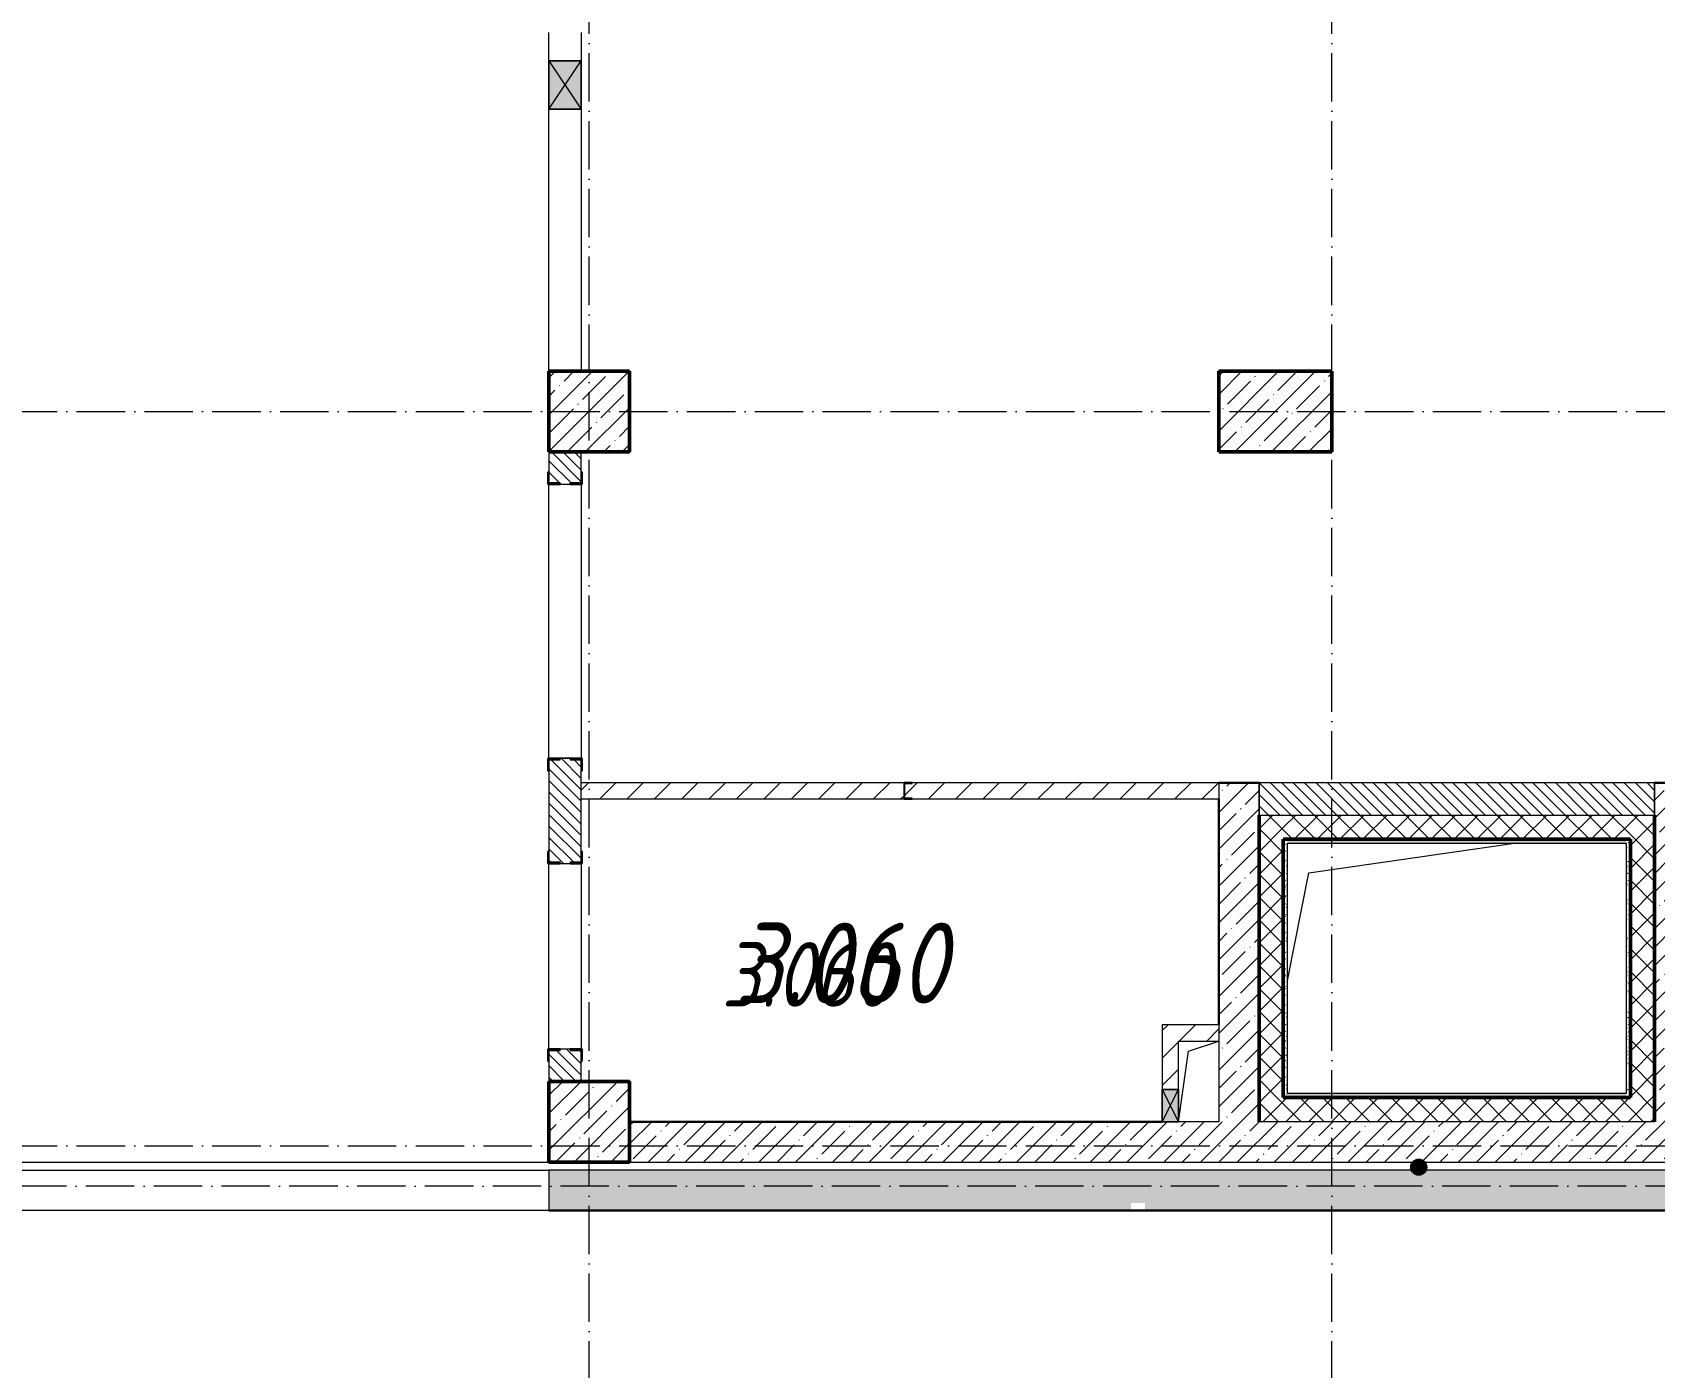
# Model space of a CAD drawing. Header units: millimetres. Extents: x -213536 to 1564669, y 70501 to 942238.
# Drawn here: x 699772 to 709822, y 294539 to 302812 of the extents above; entities that cross this region are included whole.
import ezdxf

# ---------------------------------------------------------------- set-up
doc = ezdxf.new("R2010")
doc.units = ezdxf.units.MM
doc.linetypes.add('50_200_ШТРИХ_1Т_ш5_п1_п1_', pattern=[700, 500, -100, 0, -100])
for name, color, linetype, lineweight in [('3) ЖБ 4м', 3, 'Continuous', 30), ('A-DETL-GENF-OTLN', 7, 'Continuous', 9), ('A-FLOR-____-OTLN', 7, 'Continuous', 9), ('A-GENM-____-MCUT', 7, 'Continuous', 25), ('A-GENM-____-OTLN', 7, 'Continuous', 9), ('A-GENM-____-OTLN-1', 7, 'Continuous', 25), ('A-GLAZ-____-OTLN', 7, 'Continuous', 9), ('A-WALL-____-MCUT-1', 7, 'Continuous', 9), ('A-WALL-____-MCUT-2', 7, 'Continuous', 50), ('A-WALL-____-MCUT-3', 7, 'Continuous', 9), ('A-WALL-____-OTLN', 7, 'Continuous', 9), ('A-WALL-____-PATT-1', 7, 'Continuous', 9), ('A-WALL-FNSH-MCUT-1', 7, 'Continuous', 9), ('G-____-____-TEXT', 7, 'Continuous', 9), ('I-WALL-____-OTLN', 7, 'Continuous', 9), ('S-COLS-____-MCUT', 7, 'Continuous', 50), ('S-COLS-____-OTLN', 7, 'Continuous', 9), ('S-GRID-____-OTLN-1', 7, '50_200_ШТРИХ_1Т_ш5_п1_п1_', 9), ('Марки помещений', 7, 'Continuous', 9)]:
    doc.layers.add(name, color=color, linetype=linetype, lineweight=lineweight)
doc.layers.add('A-WALL-____-PATT-2', color=7, linetype='Continuous', lineweight=9, true_color=0x787878)
doc.styles.add('ISOCPEUR_I_2', font='isocpeui.ttf', dxfattribs={"width": 0.85, "height": 2.3})
pattern_1 = [(45, (693371.93, 286281.11), (-114.04925, 114.04925), []), (45, (693485.98, 286281.11), (-114.04925, 114.04925), [201.612, -40.322, 3.353, -36.97])]
pattern_2 = [(135, (693371.93, 286281.11), (-35.35534, -35.35534), [])]
pattern_3 = [(0, (693371.929, 286281.11), (81.28, 20.32), [3.353, -57.607, 3.353, -57.607, -325.12]), (0, (693371.929, 286281.11), (81.28, 20.32), [-121.92, 3.353, -118.567, 3.353, -57.607, -142.24]), (0, (693371.929, 286281.11), (81.28, 20.32), [-304.8, 3.353, -37.287, 3.353, -98.247]), (120, (693402.409, 286291.27), (-58.237636, 60.230545), [3.353, -57.607, 3.353, -57.607, -325.12]), (120, (693402.409, 286291.27), (-58.237636, 60.230545), [-121.92, 3.353, -118.567, 3.353, -57.607, -142.24]), (120, (693402.409, 286291.27), (-58.237636, 60.230545), [-304.8, 3.353, -37.287, 3.353, -98.247]), (240, (693412.569, 286331.91), (-23.042364, -80.550545), [3.353, -57.607, 3.353, -57.607, -325.12]), (240, (693412.569, 286331.91), (-23.042364, -80.550545), [-121.92, 3.353, -118.567, 3.353, -57.607, -142.24]), (240, (693412.569, 286331.91), (-23.042364, -80.550545), [-304.8, 3.353, -37.287, 3.353, -98.247])]
pattern_4 = [(45, (693371.93, 286281.11), (-70.7107, 70.7107), []), (135, (693371.93, 286281.11), (-70.7107, -70.7107), [])]
pattern_5 = [(45, (693371.93, 286281.11), (-84.8528, 84.8528), [])]

# ---------------------------------------------------------------- blocks, each defined once
blk = doc.blocks.new('BSC_Колонна _Прямоугольная - 500х500-V122-АР1_План отверстий 3 этажа в осях 1-64_А-ГГ')
at = {"layer": 'S-COLS-____-OTLN'}
h = blk.add_hatch(dxfattribs=at)
h.set_pattern_fill('FP_145', color=256, style=0, pattern_type=2)
h.set_pattern_definition([(45, (-9850, -9781.04), (-114.0493, 114.0493), []), (45, (-9735.95, -9781.04), (-114.0493, 114.0493), [201.613, -40.323, 3.353, -36.97])])
h.paths.add_polyline_path([(-250, -250), (250, -250), (250, 250), (-250, 250)], flags=0)
at = {"layer": 'S-COLS-____-MCUT'}
for p, q in [((250, 250), (-250, 250)), ((-250, 250), (-250, -250)), ((250, -250), (250, 250)), ((-250, -250), (250, -250))]:
    blk.add_line(p, q, dxfattribs=at)
blk = doc.blocks.new('BSC_Колонна _Прямоугольная - 500х700-V153-АР1_План отверстий 3 этажа в осях 1-64_А-ГГ')
at = {"layer": 'S-COLS-____-OTLN'}
h = blk.add_hatch(dxfattribs=at)
h.set_pattern_fill('FP_176', color=256, style=0, pattern_type=2)
h.set_pattern_definition([(315, (-14181.04, 14100), (114.0493, 114.0493), []), (315, (-14181.04, 13985.95), (114.0493, 114.0493), [201.612, -40.322, 3.353, -36.97])])
h.paths.add_polyline_path([(-250, 350), (-250, -350), (250, -350), (250, 350)], flags=0)
at = {"layer": 'S-COLS-____-MCUT'}
for p, q in [((250, 350), (-250, 350)), ((-250, 350), (-250, -350)), ((250, -350), (250, 350)), ((-250, -350), (250, -350))]:
    blk.add_line(p, q, dxfattribs=at)
blk = doc.blocks.new('154_Фахверк_СКБ_Швеллер - Тип_100_3960-28318856-АР1_План отверстий 3 этажа в осях 1-64_А-ГГ')
at = {"layer": 'A-GENM-____-MCUT'}
for p, q in [((175, 50), (125, 50)), ((125, 50), (125, -50)), ((128, 47), (175, 47)), ((128, -47), (128, 47)), ((175, 47), (175, 50)), ((125, -50), (175, -50)), ((175, -47), (128, -47)), ((175, -50), (175, -47))]:
    blk.add_line(p, q, dxfattribs=at)
blk = doc.blocks.new('154_Стойка_СКБ_Уголок - СМ-2180_200-28268025-АР1_План отверстий 3 этажа в осях 1-64_А-ГГ')
at = {"layer": 'A-GENM-____-MCUT'}
for p, q in [((125, 156), (125, 81)), ((200, 156), (125, 156)), ((131, 81), (131, 150)), ((131, 150), (200, 150)), ((200, 150), (200, 156)), ((125, 81), (131, 81)), ((131, 19), (125, 19)), ((125, 19), (125, -56)), ((131, -50), (131, 19)), ((125, -56), (200, -56)), ((200, -50), (131, -50)), ((200, -56), (200, -50))]:
    blk.add_line(p, q, dxfattribs=at)
blk = doc.blocks.new('Фахверк_СКБ_Уголок - 200_3550_зеркало-28264001-АР1_План отверстий 3 этажа в осях 1-64_А-ГГ')
at = {"layer": 'A-GENM-____-MCUT'}
for p, q in [((200, 156), (125, 156)), ((125, 156), (125, 81)), ((131, 81), (131, 150)), ((131, 150), (200, 150)), ((200, 150), (200, 156)), ((125, 81), (131, 81)), ((131, 19), (125, 19)), ((125, 19), (125, -56)), ((131, -50), (131, 19)), ((125, -56), (200, -56)), ((200, -50), (131, -50)), ((200, -56), (200, -50))]:
    blk.add_line(p, q, dxfattribs=at)
blk = doc.blocks.new('154_Стойка_СКБ_Уголок - СМ-2480_200-28346303-АР1_План отверстий 3 этажа в осях 1-64_А-ГГ')
at = {"layer": 'A-GENM-____-MCUT'}
for p, q in [((125, 156), (125, 81)), ((200, 156), (125, 156)), ((131, 81), (131, 150)), ((131, 150), (200, 150)), ((200, 150), (200, 156)), ((125, 81), (131, 81)), ((131, 19), (125, 19)), ((125, 19), (125, -56)), ((131, -50), (131, 19)), ((125, -56), (200, -56)), ((200, -50), (131, -50)), ((200, -56), (200, -50))]:
    blk.add_line(p, q, dxfattribs=at)
blk = doc.blocks.new('Стойка_Влож_Полоса боковая - Полоса-28213942-АР1_План отверстий 3 этажа в осях 1-64_А-ГГ')
at = {"layer": 'A-GENM-____-OTLN'}
for p, q in [((-5, 60), (0, 60)), ((-5, -60), (-5, 60)), ((0, 31), (0, -31)), ((0, -60), (-5, -60))]:
    blk.add_line(p, q, dxfattribs=at)
blk = doc.blocks.new('AR_Отверстие прямоугольное _в плите_ - AR_Отверстие прямоугольное _в плите_-30552514-АР1_План отверстий 3 этажа в осях 1-64_А-ГГ')
at = {"layer": 'A-GENM-____-OTLN'}
for p, q in [((-917, 617), (357, 800)), ((-1050, -50), (-917, 617))]:
    blk.add_line(p, q, dxfattribs=at)
blk = doc.blocks.new('AR_Отверстие прямоугольное _в плите_ - AR_Отверстие прямоугольное _в плите_-V198-АР1_План отверстий 3 этажа в осях 1-64_А-ГГ')
at = {"layer": 'A-GENM-____-OTLN'}
for p, q in [((-63, 188), (125, 250)), ((-125, -250), (-63, 188))]:
    blk.add_line(p, q, dxfattribs=at)
blk = doc.blocks.new('AR_Отверстие прямоугольное _в стене__БезПР - AR_Отверстие прямоугольное _в стене__БезПР-36427964-АР1_План отверстий 3 этажа в осях 1-64_А-ГГ')
at = {"layer": 'A-GLAZ-____-OTLN'}
blk.add_hatch(color=256, dxfattribs=at).paths.add_polyline_path([(-150, -100), (150, -100), (150, 100), (-150, 100)], flags=0)
at = {"layer": 'A-DETL-GENF-OTLN'}
for p, q in [((-150, -100), (-150, 100)), ((-150, 100), (150, 100)), ((150, 100), (-150, -100)), ((-150, 100), (150, -100)), ((150, 100), (-150, 100)), ((-150, 100), (-150, -100)), ((150, 100), (150, -100)), ((150, -100), (150, 100)), ((150, -100), (-150, -100)), ((-150, -100), (150, -100))]:
    blk.add_line(p, q, dxfattribs=at)
at = {"layer": 'A-GLAZ-____-OTLN'}
blk.add_line((150, 100), (-150, 100), dxfattribs=at)
blk = doc.blocks.new('AR_Отверстие прямоугольное _в стене__БезПР - AR_Отверстие прямоугольное _в стене__БезПР-36899627-АР1_План отверстий 3 этажа в осях 1-64_А-ГГ')
at = {"layer": 'A-GLAZ-____-OTLN'}
blk.add_hatch(color=256, dxfattribs=at).paths.add_polyline_path([(-100, -50), (100, -50), (100, 50), (-100, 50)], flags=0)
at = {"layer": 'A-DETL-GENF-OTLN'}
for p, q in [((-100, -50), (-100, 50)), ((-100, 50), (100, 50)), ((100, 50), (-100, -50)), ((-100, 50), (100, -50)), ((100, 50), (-100, 50)), ((-100, 50), (-100, -50)), ((100, 50), (100, -50)), ((100, -50), (100, 50)), ((100, -50), (-100, -50)), ((-100, -50), (100, -50))]:
    blk.add_line(p, q, dxfattribs=at)
at = {"layer": 'A-GLAZ-____-OTLN'}
blk.add_line((100, 50), (-100, 50), dxfattribs=at)

msp = doc.modelspace()

# ---------------------------------------------------------------- hatches: boundary and pattern name
at = {"layer": 'A-WALL-____-PATT-1'}
h = msp.add_hatch(dxfattribs=at)
h.set_pattern_fill('FP_6', color=256, style=0, pattern_type=2)
h.set_pattern_definition(pattern_2)
h.paths.add_polyline_path([(703040.9, 296312.2), (703171.9, 296312.2), (703171.9, 296506.2), (703102.9, 296506.2), (703102.9, 296512.2), (703040.9, 296512.2), (703040.9, 296506.2), (702971.9, 296506.2), (702971.9, 296312.2)], flags=0)
h.paths.add_polyline_path([(703102.9, 297662.2), (703102.9, 297668.2), (703171.9, 297668.2), (703171.9, 298306.2), (703102.9, 298306.2), (703102.9, 298312.2), (703040.9, 298312.2), (703040.9, 298306.2), (702971.9, 298306.2), (702971.9, 297668.2), (703040.9, 297668.2), (703040.9, 297662.2)], flags=0)
h.paths.add_polyline_path([(703040.9, 300012.2), (703102.9, 300012.2), (703102.9, 300018.2), (703171.9, 300018.2), (703171.9, 300212.2), (702971.9, 300212.2), (702971.9, 300018.2), (703040.9, 300018.2)], flags=0)
h = msp.add_hatch(dxfattribs=at)
h.set_pattern_fill('FP_4', color=256, style=0, pattern_type=2)
h.set_pattern_definition(pattern_5)
h.paths.add_polyline_path([(707121.9, 298062.2), (707121.9, 298162.2), (705221.9, 298162.2), (705221.9, 298159.2), (705174.9, 298159.2), (705174.9, 298065.2), (705221.9, 298065.2), (705221.9, 298062.2)], flags=0)
h.paths.add_polyline_path([(703171.9, 298062.2), (705171.9, 298062.2), (705171.9, 298162.2), (703171.9, 298162.2)], flags=0)
h = msp.add_hatch(dxfattribs=at)
h.set_pattern_fill('FP_38', color=256, style=0, pattern_type=2)
h.set_pattern_definition(pattern_1)
h.paths.add_polyline_path([(707371.9, 296062.2), (707371.9, 298162.2), (707121.9, 298162.2), (707121.9, 296062.2)], flags=0)
h = msp.add_hatch(dxfattribs=at)
h.set_pattern_fill('FP_6', color=256, style=0, pattern_type=2)
h.set_pattern_definition(pattern_2)
h.paths.add_polyline_path([(709821.9, 297962.2), (709821.9, 298162.2), (707371.9, 298162.2), (707371.9, 297962.2), (707498, 297962.2)], flags=0)
h = msp.add_hatch(dxfattribs=at)
h.set_pattern_fill('FP_38', color=256, style=0, pattern_type=2)
h.set_pattern_definition(pattern_1)
h.paths.add_polyline_path([(710071.9, 296062.2), (710071.9, 298162.2), (709821.9, 298162.2), (709821.9, 296062.2)], flags=0)
h = msp.add_hatch(dxfattribs=at)
h.set_pattern_fill('FP_1', color=256, style=0, pattern_type=2)
h.set_pattern_definition(pattern_4)
h.paths.add_polyline_path([(707371.9, 296212.2), (707521.9, 296212.2), (707521.9, 297962.2), (707371.9, 297962.2), (707371.9, 296237.2)], flags=0)
h = msp.add_hatch(dxfattribs=at)
h.set_pattern_fill('FP_1', color=256, style=0, pattern_type=2)
h.set_pattern_definition(pattern_4)
h.paths.add_polyline_path([(707521.9, 297812.2), (709671.9, 297812.2), (709671.9, 297962.2), (707521.9, 297962.2)], flags=0)
h = msp.add_hatch(dxfattribs=at)
h.set_pattern_fill('FP_1', color=256, style=0, pattern_type=2)
h.set_pattern_definition(pattern_4)
h.paths.add_polyline_path([(709671.9, 296062.2), (709821.9, 296062.2), (709821.9, 297962.2), (709671.9, 297962.2), (709671.9, 296212.2)], flags=0)
h = msp.add_hatch(dxfattribs=at)
h.set_pattern_fill('FP_4', color=256, style=0, pattern_type=2)
h.set_pattern_definition(pattern_5)
h.paths.add_polyline_path([(706871.9, 296262.2), (706871.9, 296662.2), (706771.9, 296662.2), (706771.9, 296262.2), (706811.9, 296262.2)], flags=0)
h = msp.add_hatch(dxfattribs=at)
h.set_pattern_fill('FP_4', color=256, style=0, pattern_type=2)
h.set_pattern_definition(pattern_5)
h.paths.add_polyline_path([(707121.9, 296562.2), (707121.9, 296662.2), (706871.9, 296662.2), (706871.9, 296562.2)], flags=0)
h = msp.add_hatch(dxfattribs=at)
h.set_pattern_fill('FP_1', color=256, style=0, pattern_type=2)
h.set_pattern_definition(pattern_4)
h.paths.add_polyline_path([(709646.9, 296062.2), (709671.9, 296062.2), (709671.9, 296212.2), (707371.9, 296212.2), (707371.9, 296062.2), (709265.4, 296062.2)], flags=0)
h = msp.add_hatch(dxfattribs=at)
h.set_pattern_fill('FP_38', color=256, style=0, pattern_type=2)
h.set_pattern_definition(pattern_1)
h.paths.add_polyline_path([(716221.9, 295812.2), (716221.9, 296062.2), (712121.9, 296062.2), (712121.9, 295812.2), (714567.8, 295812.2)], flags=0)
h.paths.add_polyline_path([(710971.9, 295812.2), (710971.9, 296062.2), (703471.9, 296062.2), (703471.9, 295812.2), (710149.2, 295812.2)], flags=0)
h = msp.add_hatch(dxfattribs=at)
h.set_pattern_fill('FP_38', color=256, style=0, pattern_type=2)
h.set_pattern_definition(pattern_1)
h.paths.add_polyline_path([(716335.3, 295512.2), (716921.9, 295512.2), (716921.9, 295762.2), (712121.9, 295762.2), (712121.9, 295512.2), (714567.8, 295512.2)], flags=0)
h.paths.add_polyline_path([(710971.9, 295512.2), (710971.9, 295762.2), (702971.9, 295762.2), (702971.9, 295512.2), (706577.3, 295512.2), (706577.3, 295557.9), (706664, 295557.9), (706664, 295512.2), (709265.4, 295512.2)], flags=0)
h.paths.add_polyline_path([(698971.9, 295512.2), (698971.9, 295762.2), (691421.9, 295762.2), (691421.9, 295512.2), (698660.6, 295512.2)], flags=0)
at = {"layer": 'A-WALL-____-PATT-2'}
h = msp.add_hatch(dxfattribs=at)
h.set_pattern_fill('FP_181', color=256, style=0, pattern_type=2)
h.set_pattern_definition(pattern_3)
h.paths.add_polyline_path([(707521.9, 296237.2), (707546.9, 296237.2), (707546.9, 297812.2), (707521.9, 297812.2), (707521.9, 297335.5)], flags=0)
h = msp.add_hatch(dxfattribs=at)
h.set_pattern_fill('FP_181', color=256, style=0, pattern_type=2)
h.set_pattern_definition(pattern_3)
h.paths.add_polyline_path([(709646.9, 297787.2), (709646.9, 297812.2), (707546.9, 297812.2), (707546.9, 297787.2)], flags=0)
h = msp.add_hatch(dxfattribs=at)
h.set_pattern_fill('FP_181', color=256, style=0, pattern_type=2)
h.set_pattern_definition(pattern_3)
h.paths.add_polyline_path([(709646.9, 296212.2), (709671.9, 296212.2), (709671.9, 297812.2), (709646.9, 297812.2), (709646.9, 296237.2)], flags=0)
h = msp.add_hatch(dxfattribs=at)
h.set_pattern_fill('FP_181', color=256, style=0, pattern_type=2)
h.set_pattern_definition(pattern_3)
h.paths.add_polyline_path([(709646.9, 296212.2), (709646.9, 296237.2), (707521.9, 296237.2), (707521.9, 296212.2), (709265.4, 296212.2)], flags=0)
at = {"layer": 'G-____-____-TEXT'}
h = msp.add_hatch(color=256, dxfattribs=at)
edge = h.paths.add_edge_path(flags=0)
edge.add_arc((708360.9, 295780.3), 50, 0, 360)
at = {"layer": 'S-COLS-____-OTLN'}
h = msp.add_hatch(dxfattribs=at)
h.set_pattern_fill('FP_38', color=256, style=0, pattern_type=2)
h.set_pattern_definition(pattern_1)
h.paths.add_polyline_path([(702971.9, 300212.2), (703471.9, 300212.2), (703471.9, 300712.2), (702971.9, 300712.2)], flags=0)

# ---------------------------------------------------------------- linework, layer by layer
at = {"layer": '3) ЖБ 4м'}
for points in [[(702971.9, 300212.2), (702971.9, 300712.2)], [(703221.9, 300712.2), (703471.9, 300712.2), (703471.9, 300212.2), (703171.9, 300212.2)], [(707121.9, 298162.2), (707371.9, 298162.2)], [(710071.9, 298162.2), (709821.9, 298162.2)], [(707121.9, 296662.2), (707121.9, 298062.2)], [(702971.9, 295812.2), (702971.9, 296312.2)], [(703171.9, 296312.2), (703471.9, 296312.2), (703471.9, 296062.2), (706771.9, 296062.2)], [(702971.9, 295512.2), (719171.9, 295512.2), (719171.9, 295262.2), (719671.9, 295262.2), (719671.9, 295512.2)]]:
    msp.add_lwpolyline(points, dxfattribs=at)
msp.add_lwpolyline([(707121.9, 300212.2), (707821.9, 300212.2), (707821.9, 300712.2), (707121.9, 300712.2)], close=True, dxfattribs=at)
at = {"layer": 'A-FLOR-____-OTLN'}
msp.add_line((698971.9, 295812.2), (702971.9, 295812.2), dxfattribs=at)
at = {"layer": 'A-WALL-____-MCUT-1'}
for p, q in [((707121.9, 298162.2), (707121.9, 296062.2)), ((707371.9, 298162.2), (707121.9, 298162.2)), ((707371.9, 296062.2), (707371.9, 298162.2)), ((709821.9, 298162.2), (709821.9, 296062.2)), ((710071.9, 298162.2), (709821.9, 298162.2)), ((706771.9, 296062.2), (703471.9, 296062.2)), ((707121.9, 296062.2), (706871.9, 296062.2)), ((709821.9, 296062.2), (707371.9, 296062.2)), ((703471.9, 295812.2), (710971.9, 295812.2)), ((710971.9, 295762.2), (702971.9, 295762.2)), ((702971.9, 295762.2), (702971.9, 295512.2)), ((702971.9, 295512.2), (706577.3, 295512.2)), ((706664, 295512.2), (710971.9, 295512.2))]:
    msp.add_line(p, q, dxfattribs=at)
at = {"layer": 'A-WALL-____-MCUT-2'}
for p, q in [((707371.9, 297962.2), (707371.9, 296062.2)), ((709821.9, 296062.2), (709821.9, 297962.2)), ((707521.9, 297812.2), (707521.9, 296212.2)), ((709671.9, 297812.2), (707521.9, 297812.2)), ((709671.9, 296212.2), (709671.9, 297812.2)), ((707521.9, 296212.2), (709671.9, 296212.2)), ((709821.9, 296062.2), (709821.9, 296062.2))]:
    msp.add_line(p, q, dxfattribs=at)
at = {"layer": 'A-WALL-____-MCUT-3'}
for p, q in [((702971.9, 300212.2), (702971.9, 300087.2)), ((703171.9, 300212.2), (702971.9, 300212.2)), ((703171.9, 300087.2), (703171.9, 300212.2)), ((703040.9, 300012.2), (703102.9, 300012.2)), ((702971.9, 298237.2), (702971.9, 297737.2)), ((703171.9, 297737.2), (703171.9, 298237.2)), ((709821.9, 298162.2), (707371.9, 298162.2)), ((707371.9, 298162.2), (707371.9, 297962.2)), ((709821.9, 297962.2), (709821.9, 298162.2)), ((707371.9, 297962.2), (709821.9, 297962.2)), ((703040.9, 297662.2), (703102.9, 297662.2)), ((703102.9, 296512.2), (703040.9, 296512.2)), ((702971.9, 296437.2), (702971.9, 296312.2)), ((703171.9, 296312.2), (703171.9, 296437.2))]:
    msp.add_line(p, q, dxfattribs=at)
at = {"layer": 'A-WALL-____-OTLN'}
for p, q in [((698971.9, 295762.2), (702971.9, 295762.2)), ((702971.9, 295512.2), (698971.9, 295512.2))]:
    msp.add_line(p, q, dxfattribs=at)
at = {"layer": 'A-WALL-FNSH-MCUT-1'}
for p, q in [((705171.9, 298162.2), (703171.9, 298162.2)), ((707121.9, 298162.2), (705221.9, 298162.2)), ((703171.9, 298062.2), (705171.9, 298062.2)), ((705221.9, 298062.2), (707121.9, 298062.2)), ((707546.9, 296237.2), (707546.9, 297787.2)), ((707546.9, 297787.2), (709646.9, 297787.2)), ((709646.9, 297787.2), (709646.9, 296237.2)), ((706771.9, 296662.2), (706771.9, 296262.2)), ((707121.9, 296662.2), (706771.9, 296662.2)), ((706871.9, 296262.2), (706871.9, 296562.2)), ((706871.9, 296562.2), (707121.9, 296562.2)), ((709646.9, 296237.2), (707546.9, 296237.2))]:
    msp.add_line(p, q, dxfattribs=at)
at = {"layer": 'G-____-____-TEXT'}
msp.add_circle((708360.9, 295780.3), 50, dxfattribs=at)
at = {"layer": 'I-WALL-____-OTLN'}
for p, q in [((702971.9, 302637.2), (702971.9, 302812.2)), ((703171.9, 302812.2), (703171.9, 302637.2)), ((702971.9, 300712.2), (702971.9, 302337.2)), ((703171.9, 302337.2), (703171.9, 300712.2)), ((702971.9, 298312.2), (702971.9, 300012.2)), ((703171.9, 300012.2), (703171.9, 298312.2)), ((702971.9, 296512.2), (702971.9, 297662.2)), ((703171.9, 297662.2), (703171.9, 296512.2))]:
    msp.add_line(p, q, dxfattribs=at)
at = {"layer": 'S-COLS-____-MCUT'}
for p, q in [((703471.9, 300712.2), (702971.9, 300712.2)), ((702971.9, 300712.2), (702971.9, 300212.2)), ((703471.9, 300212.2), (703471.9, 300712.2)), ((702971.9, 300212.2), (703471.9, 300212.2))]:
    msp.add_line(p, q, dxfattribs=at)
at = {"layer": 'S-GRID-____-OTLN-1', "color": 251, "ltscale": 0.6, "true_color": 0x636466}
for p, q in [((703221.9, 281798.5), (703221.9, 336162.1)), ((707821.9, 281798.5), (707821.9, 336162.1)), ((688703.2, 300462.2), (720079.7, 300462.2)), ((688703.2, 295912.2), (717242.5, 295912.2)), ((797446.3, 295662.2), (688942.1, 295662.2))]:
    msp.add_line(p, q, dxfattribs=at)

# ---------------------------------------------------------------- block references
at = {"layer": 'A-GENM-____-OTLN', "rotation": 269.9999999999999}
msp.add_blockref('Стойка_Влож_Полоса боковая - Полоса-28213942-АР1_План отверстий 3 этажа в осях 1-64_А-ГГ', (703071.9, 298312.2), dxfattribs=at)
at = {"layer": 'A-GENM-____-OTLN'}
for name, p in [('AR_Отверстие прямоугольное _в плите_ - AR_Отверстие прямоугольное _в плите_-30552514-АР1_План отверстий 3 этажа в осях 1-64_А-ГГ', (708596.9, 296987.2)), ('AR_Отверстие прямоугольное _в плите_ - AR_Отверстие прямоугольное _в плите_-V198-АР1_План отверстий 3 этажа в осях 1-64_А-ГГ', (706996.9, 296312.2))]:
    msp.add_blockref(name, p, dxfattribs=at)
at = {"layer": 'A-GENM-____-OTLN-1'}
for name, p, rotation in [('Фахверк_СКБ_Уголок - 200_3550_зеркало-28264001-АР1_План отверстий 3 этажа в осях 1-64_А-ГГ', (703121.9, 299887.2), 89.99999999999993), ('154_Стойка_СКБ_Уголок - СМ-2480_200-28346303-АР1_План отверстий 3 этажа в осях 1-64_А-ГГ', (703021.9, 298437.2), 269.9999999999999), ('154_Стойка_СКБ_Уголок - СМ-2180_200-28268025-АР1_План отверстий 3 этажа в осях 1-64_А-ГГ', (703121.9, 297537.2), 89.99999999999993), ('Фахверк_СКБ_Уголок - 200_3550_зеркало-28264001-АР1_План отверстий 3 этажа в осях 1-64_А-ГГ', (703021.9, 296637.2), 269.9999999999999)]:
    msp.add_blockref(name, p, dxfattribs=dict(at, rotation=rotation))
msp.add_blockref('154_Фахверк_СКБ_Швеллер - Тип_100_3960-28318856-АР1_План отверстий 3 этажа в осях 1-64_А-ГГ', (705046.9, 298112.2), dxfattribs=at)
at = {"layer": 'A-GLAZ-____-OTLN'}
for name, p, rotation in [('AR_Отверстие прямоугольное _в стене__БезПР - AR_Отверстие прямоугольное _в стене__БезПР-36427964-АР1_План отверстий 3 этажа в осях 1-64_А-ГГ', (703071.9, 302487.2), 89.99999999999997), ('AR_Отверстие прямоугольное _в стене__БезПР - AR_Отверстие прямоугольное _в стене__БезПР-36899627-АР1_План отверстий 3 этажа в осях 1-64_А-ГГ', (706821.9, 296162.2), 90)]:
    msp.add_blockref(name, p, dxfattribs=dict(at, rotation=rotation))
at = {"layer": 'S-COLS-____-OTLN', "rotation": 89.9999999999999}
msp.add_blockref('BSC_Колонна _Прямоугольная - 500х700-V153-АР1_План отверстий 3 этажа в осях 1-64_А-ГГ', (707471.9, 300462.2), dxfattribs=at)
at = {"layer": 'S-COLS-____-OTLN'}
msp.add_blockref('BSC_Колонна _Прямоугольная - 500х500-V122-АР1_План отверстий 3 этажа в осях 1-64_А-ГГ', (703221.9, 296062.2), dxfattribs=at)

# ---------------------------------------------------------------- texts
at = {"layer": 'Марки помещений', "insert": (704122.5, 297295.2), "char_height": 500, "width": 785.654, "attachment_point": 1, "style": 'ISOCPEUR_I_2'}
msp.add_mtext('3.060', dxfattribs=at)
at = {"layer": 'Марки помещений', "color": 114, "true_color": 0x139b48, "insert": (704040.2, 297175), "char_height": 400, "width": 785.654, "attachment_point": 1, "style": 'ISOCPEUR_I_2'}
msp.add_mtext('3.060', dxfattribs=at)

doc.saveas('drawing.dxf')
